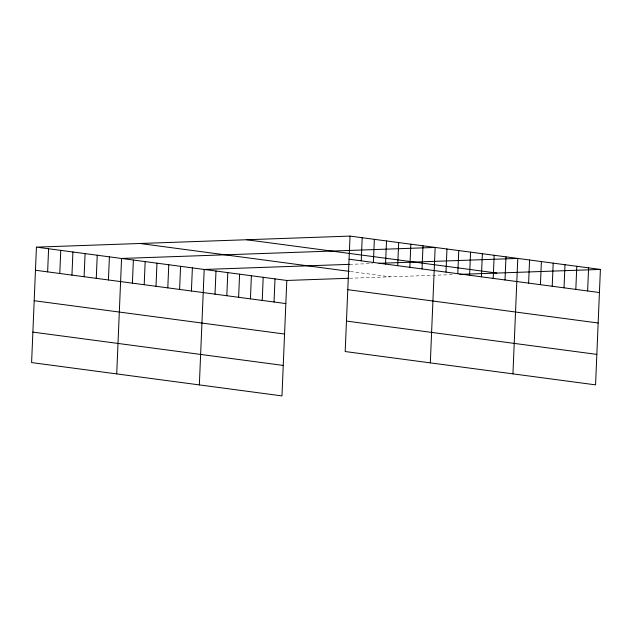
<?xml version="1.0" encoding="UTF-8"?>
<svg xmlns="http://www.w3.org/2000/svg" width="632" height="632" viewBox="0 0 632 632"><rect width="100%" height="100%" fill="white"/><g stroke="black" fill="none" stroke-linecap="round" stroke-linejoin="round"><path stroke-width="0.47" stroke-dasharray="3.16 2.37" d="M349.559 264.35L372.406 263.544M349.638 278.246L454.076 274.572M350.341 271.499L390.292 276.816"/><path stroke-width="0.95" d="M36.435 247.136L31.6 362.578L281.967 395.901L286.81 280.458L36.435 247.136L350.033 236.099L600.4 269.422L595.565 384.864L345.19 351.542L350.033 236.099M47.629 271.871L48.601 248.755M59.787 273.49L60.759 250.375M71.953 275.11L72.917 251.994M84.111 276.729L85.083 253.614M96.269 278.349L97.241 255.225M108.435 279.96L109.399 256.845M116.723 373.907L121.565 258.464L435.156 247.428L430.321 362.871M132.396 283.152L133.368 260.036M144.199 284.724L145.17 261.608M156.001 286.296L156.973 263.181M167.804 287.868L168.776 264.753M179.607 289.44L180.578 266.317M191.409 291.004L192.381 267.889M199.349 384.904L204.183 269.461L349.559 264.35M215.022 294.149L215.986 271.033M226.825 295.721L227.789 272.605M238.627 297.293L239.591 274.177M250.43 298.865L251.394 275.75M262.233 300.437L263.196 277.314M274.035 302.001L275.007 278.886M361.228 260.834L362.191 237.719M373.386 262.454L374.357 239.338M385.544 264.073L386.515 240.958M397.71 265.693L398.673 242.577M409.868 267.312L410.839 244.197M422.026 268.932L422.998 245.808M445.994 272.115L446.958 249M457.797 273.688L458.761 250.572M469.6 275.26L470.563 252.144M481.402 276.832L482.366 253.716M493.205 278.404L494.169 255.288M505.008 279.976L505.979 256.853M512.939 373.868L517.782 258.425L379.066 263.307M528.613 283.112L529.584 259.997M540.415 284.684L541.387 261.569M552.218 286.257L553.19 263.141M564.021 287.829L564.992 264.713M575.823 289.401L576.795 266.285M587.626 290.973L588.597 267.85M286.81 280.458L348.714 278.278M459.788 274.375L600.4 269.422M246.543 239.741L496.918 273.063M349.062 259.215L599.428 292.537M139.925 243.494L349.433 271.381M347.79 289.685L598.156 323.007M35.471 270.251L285.838 303.573M346.47 321.072L596.837 354.394M34.191 300.721L284.558 334.044M32.88 332.108L283.247 365.43"/></g></svg>
